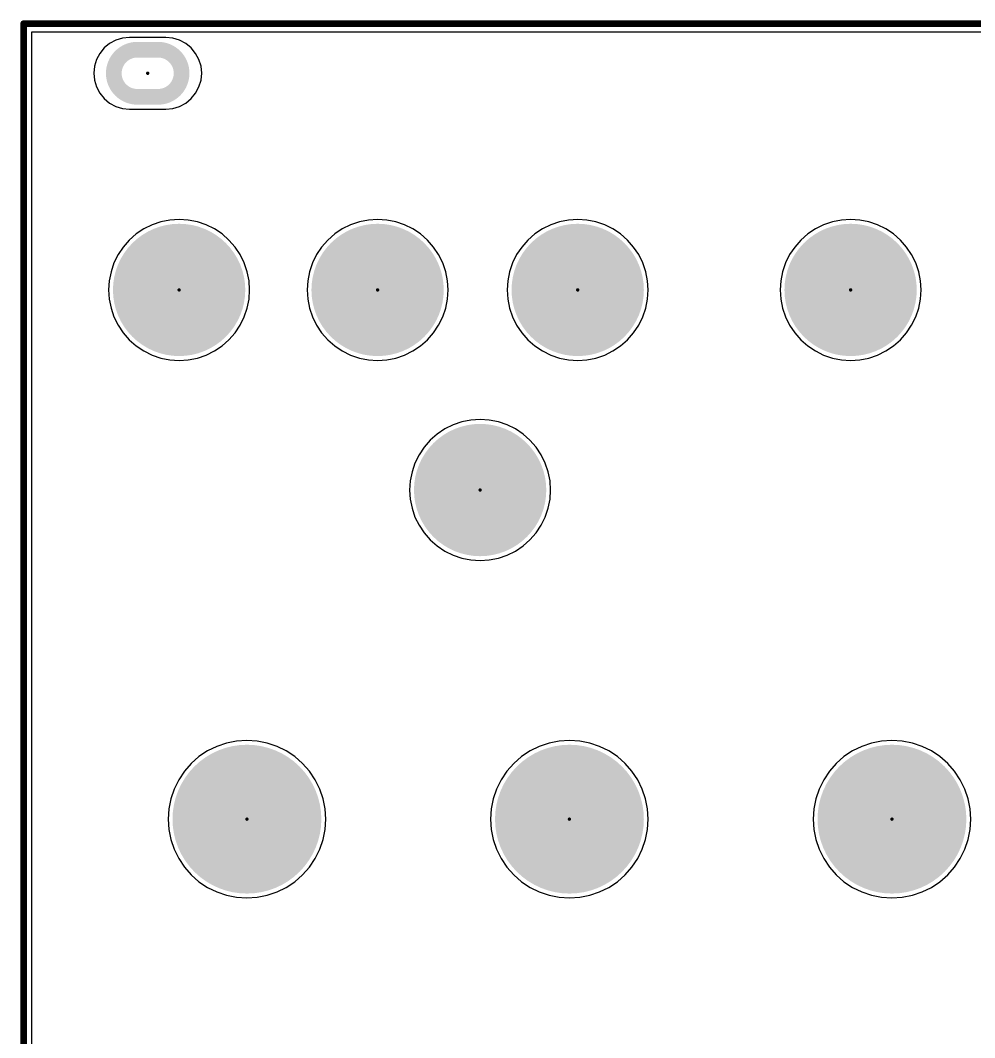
# Model space of a CAD drawing. Header units: millimetres. Extents: x 27 to 265, y 27 to 156.
# Drawn here: x 27.3 to 85, y 94.7 to 156.2 of the extents above; entities that cross this region are included whole.
import ezdxf

# ---------------------------------------------------------------- set-up
doc = ezdxf.new("R2010")
doc.units = ezdxf.units.MM
for name, color, linetype in [('BottomSolder', 6, 'Continuous'), ('KeepOutLayer', 6, 'Continuous'), ('PadHoleLayer', 156, 'Continuous'), ('TopLayer', 1, 'Continuous'), ('TopSolder', 216, 'Continuous')]:
    doc.layers.add(name, color=color, linetype=linetype)

msp = doc.modelspace()

# ---------------------------------------------------------------- linework, layer by layer
at = {"layer": 'BottomSolder', "const_width": 0.102}
for points in [[(34.949, 153, 1), (35.051, 153, 1)], [(36.849, 139.9, 1), (36.951, 139.9, 1)], [(48.849, 139.9, 1), (48.951, 139.9, 1)], [(60.949, 139.9, 1), (61.051, 139.9, 1)], [(77.449, 139.9, 1), (77.551, 139.9, 1)], [(55.049, 127.8, 1), (55.151, 127.8, 1)], [(40.949, 107.9, 1), (41.051, 107.9, 1)], [(60.449, 107.9, 1), (60.551, 107.9, 1)], [(79.949, 107.9, 1), (80.051, 107.9, 1)]]:
    msp.add_lwpolyline(points, format="xyb", close=True, dxfattribs=at)
at = {"layer": 'KeepOutLayer', "const_width": 0.4}
for points in [[(27.5, 27.5), (27.5, 156)], [(27.5, 156), (199.7, 156)]]:
    msp.add_lwpolyline(points, dxfattribs=at)
at = {"layer": 'KeepOutLayer', "const_width": 0.2}
msp.add_lwpolyline([(27.4, 156, 1), (27.6, 156, 1)], format="xyb", close=True, dxfattribs=at)
msp.add_lwpolyline([(27.4, 156, 1), (27.6, 156, 1)], format="xyb", close=True, dxfattribs=at)
at = {"layer": 'PadHoleLayer'}
for points, const_width in [([(34.375, 154.425), (35.625, 154.425, -1), (35.625, 151.575), (34.375, 151.575, -1)], 0.95), ([(34.9, 139.9, 1), (38.9, 139.9, 1)], 4), ([(46.9, 139.9, 1), (50.9, 139.9, 1)], 4), ([(59, 139.9, 1), (63, 139.9, 1)], 4), ([(75.5, 139.9, 1), (79.5, 139.9, 1)], 4), ([(53.1, 127.8, 1), (57.1, 127.8, 1)], 4), ([(38.75, 107.9, 1), (43.25, 107.9, 1)], 4.5), ([(58.25, 107.9, 1), (62.75, 107.9, 1)], 4.5), ([(77.75, 107.9, 1), (82.25, 107.9, 1)], 4.5)]:
    msp.add_lwpolyline(points, format="xyb", close=True, dxfattribs=dict(at, const_width=const_width))
at = {"layer": 'TopLayer'}
for p, q in [((28, 28), (28, 155.5)), ((28, 155.5), (199.237, 155.5)), ((33.478, 155.123), (33.072, 155)), ((33.9, 155.164), (33.478, 155.123)), ((36.1, 155.164), (33.9, 155.164)), ((36.522, 155.123), (36.1, 155.164)), ((36.928, 155), (36.522, 155.123)), ((32.37, 154.53), (32.1, 154.202)), ((32.698, 154.8), (32.37, 154.53)), ((33.072, 155), (32.698, 154.8)), ((37.302, 154.8), (36.928, 155)), ((37.63, 154.53), (37.302, 154.8)), ((37.9, 154.202), (37.63, 154.53)), ((31.9, 153.828), (31.777, 153.422)), ((32.1, 154.202), (31.9, 153.828)), ((38.1, 153.828), (37.9, 154.202)), ((38.223, 153.422), (38.1, 153.828)), ((31.777, 153.422), (31.736, 153)), ((38.264, 153), (38.223, 153.422)), ((31.736, 153), (31.777, 152.578)), ((31.777, 152.578), (31.9, 152.172)), ((38.1, 152.172), (38.223, 152.578)), ((38.223, 152.578), (38.264, 153)), ((31.9, 152.172), (32.1, 151.798)), ((37.9, 151.798), (38.1, 152.172)), ((32.1, 151.798), (32.37, 151.47)), ((32.37, 151.47), (32.698, 151.2)), ((37.302, 151.2), (37.63, 151.47)), ((37.63, 151.47), (37.9, 151.798)), ((32.698, 151.2), (33.072, 151)), ((33.072, 151), (33.478, 150.877)), ((33.478, 150.877), (33.9, 150.836)), ((33.9, 150.836), (36.1, 150.836)), ((36.1, 150.836), (36.522, 150.877)), ((36.522, 150.877), (36.928, 151)), ((36.928, 151), (37.302, 151.2)), ((35.797, 144.018), (35.269, 143.839)), ((36.344, 144.127), (35.797, 144.018)), ((36.9, 144.163), (36.344, 144.127)), ((37.456, 144.127), (36.9, 144.163)), ((38.003, 144.018), (37.456, 144.127)), ((38.531, 143.839), (38.003, 144.018)), ((47.797, 144.018), (47.269, 143.839)), ((48.344, 144.127), (47.797, 144.018)), ((48.9, 144.163), (48.344, 144.127)), ((49.456, 144.127), (48.9, 144.163)), ((50.003, 144.018), (49.456, 144.127)), ((50.531, 143.839), (50.003, 144.018)), ((59.897, 144.018), (59.369, 143.839)), ((60.444, 144.127), (59.897, 144.018)), ((61, 144.163), (60.444, 144.127)), ((61.556, 144.127), (61, 144.163)), ((62.103, 144.018), (61.556, 144.127)), ((62.631, 143.839), (62.103, 144.018)), ((76.397, 144.018), (75.869, 143.839)), ((76.944, 144.127), (76.397, 144.018)), ((77.5, 144.163), (76.944, 144.127)), ((78.056, 144.127), (77.5, 144.163)), ((78.603, 144.018), (78.056, 144.127)), ((79.131, 143.839), (78.603, 144.018)), ((34.768, 143.592), (34.305, 143.282)), ((35.269, 143.839), (34.768, 143.592)), ((39.032, 143.592), (38.531, 143.839)), ((39.495, 143.282), (39.032, 143.592)), ((46.768, 143.592), (46.305, 143.282)), ((47.269, 143.839), (46.768, 143.592)), ((51.032, 143.592), (50.531, 143.839)), ((51.495, 143.282), (51.032, 143.592)), ((58.868, 143.592), (58.405, 143.282)), ((59.369, 143.839), (58.868, 143.592)), ((63.132, 143.592), (62.631, 143.839)), ((63.595, 143.282), (63.132, 143.592)), ((75.368, 143.592), (74.905, 143.282)), ((75.869, 143.839), (75.368, 143.592)), ((79.632, 143.592), (79.131, 143.839)), ((80.095, 143.282), (79.632, 143.592)), ((33.886, 142.914), (33.518, 142.495)), ((34.305, 143.282), (33.886, 142.914)), ((39.914, 142.914), (39.495, 143.282)), ((40.282, 142.495), (39.914, 142.914)), ((45.886, 142.914), (45.518, 142.495)), ((46.305, 143.282), (45.886, 142.914)), ((51.914, 142.914), (51.495, 143.282)), ((52.282, 142.495), (51.914, 142.914)), ((57.986, 142.914), (57.618, 142.495)), ((58.405, 143.282), (57.986, 142.914)), ((64.014, 142.914), (63.595, 143.282)), ((64.382, 142.495), (64.014, 142.914)), ((74.486, 142.914), (74.118, 142.495)), ((74.905, 143.282), (74.486, 142.914)), ((80.514, 142.914), (80.095, 143.282)), ((80.882, 142.495), (80.514, 142.914)), ((33.518, 142.495), (33.208, 142.032)), ((40.592, 142.032), (40.282, 142.495)), ((45.518, 142.495), (45.208, 142.032)), ((52.592, 142.032), (52.282, 142.495)), ((57.618, 142.495), (57.308, 142.032)), ((64.692, 142.032), (64.382, 142.495)), ((74.118, 142.495), (73.808, 142.032)), ((81.192, 142.032), (80.882, 142.495)), ((32.961, 141.531), (32.782, 141.003)), ((33.208, 142.032), (32.961, 141.531)), ((40.839, 141.531), (40.592, 142.032)), ((41.018, 141.003), (40.839, 141.531)), ((44.961, 141.531), (44.782, 141.003)), ((45.208, 142.032), (44.961, 141.531)), ((52.839, 141.531), (52.592, 142.032)), ((53.018, 141.003), (52.839, 141.531)), ((57.061, 141.531), (56.882, 141.003)), ((57.308, 142.032), (57.061, 141.531)), ((64.939, 141.531), (64.692, 142.032)), ((65.118, 141.003), (64.939, 141.531)), ((73.561, 141.531), (73.382, 141.003)), ((73.808, 142.032), (73.561, 141.531)), ((81.439, 141.531), (81.192, 142.032)), ((81.618, 141.003), (81.439, 141.531)), ((32.782, 141.003), (32.673, 140.456)), ((41.127, 140.456), (41.018, 141.003)), ((44.782, 141.003), (44.673, 140.456)), ((53.127, 140.456), (53.018, 141.003)), ((56.882, 141.003), (56.773, 140.456)), ((65.227, 140.456), (65.118, 141.003)), ((73.382, 141.003), (73.273, 140.456)), ((81.727, 140.456), (81.618, 141.003)), ((32.673, 140.456), (32.637, 139.9)), ((41.163, 139.9), (41.127, 140.456)), ((44.673, 140.456), (44.637, 139.9)), ((53.163, 139.9), (53.127, 140.456)), ((56.773, 140.456), (56.737, 139.9)), ((65.263, 139.9), (65.227, 140.456)), ((73.273, 140.456), (73.237, 139.9)), ((81.763, 139.9), (81.727, 140.456)), ((32.637, 139.9), (32.673, 139.344)), ((41.127, 139.344), (41.163, 139.9)), ((44.637, 139.9), (44.673, 139.344)), ((53.127, 139.344), (53.163, 139.9)), ((56.737, 139.9), (56.773, 139.344)), ((65.227, 139.344), (65.263, 139.9)), ((73.237, 139.9), (73.273, 139.344)), ((81.727, 139.344), (81.763, 139.9)), ((32.673, 139.344), (32.782, 138.797)), ((41.018, 138.797), (41.127, 139.344)), ((44.673, 139.344), (44.782, 138.797)), ((53.018, 138.797), (53.127, 139.344)), ((56.773, 139.344), (56.882, 138.797)), ((65.118, 138.797), (65.227, 139.344)), ((73.273, 139.344), (73.382, 138.797)), ((81.618, 138.797), (81.727, 139.344)), ((32.782, 138.797), (32.961, 138.269)), ((40.839, 138.269), (41.018, 138.797)), ((44.782, 138.797), (44.961, 138.269)), ((52.839, 138.269), (53.018, 138.797)), ((56.882, 138.797), (57.061, 138.269)), ((64.939, 138.269), (65.118, 138.797)), ((73.382, 138.797), (73.561, 138.269)), ((81.439, 138.269), (81.618, 138.797)), ((32.961, 138.269), (33.208, 137.768)), ((40.592, 137.768), (40.839, 138.269)), ((44.961, 138.269), (45.208, 137.768)), ((52.592, 137.768), (52.839, 138.269)), ((57.061, 138.269), (57.308, 137.768)), ((64.692, 137.768), (64.939, 138.269)), ((73.561, 138.269), (73.808, 137.768)), ((81.192, 137.768), (81.439, 138.269)), ((33.208, 137.768), (33.518, 137.305)), ((33.518, 137.305), (33.886, 136.886)), ((39.914, 136.886), (40.282, 137.305)), ((40.282, 137.305), (40.592, 137.768)), ((45.208, 137.768), (45.518, 137.305)), ((45.518, 137.305), (45.886, 136.886)), ((51.914, 136.886), (52.282, 137.305)), ((52.282, 137.305), (52.592, 137.768)), ((57.308, 137.768), (57.618, 137.305)), ((57.618, 137.305), (57.986, 136.886)), ((64.014, 136.886), (64.382, 137.305)), ((64.382, 137.305), (64.692, 137.768)), ((73.808, 137.768), (74.118, 137.305)), ((74.118, 137.305), (74.486, 136.886)), ((80.514, 136.886), (80.882, 137.305)), ((80.882, 137.305), (81.192, 137.768)), ((33.886, 136.886), (34.305, 136.518)), ((39.495, 136.518), (39.914, 136.886)), ((45.886, 136.886), (46.305, 136.518)), ((51.495, 136.518), (51.914, 136.886)), ((57.986, 136.886), (58.405, 136.518)), ((63.595, 136.518), (64.014, 136.886)), ((74.486, 136.886), (74.905, 136.518)), ((80.095, 136.518), (80.514, 136.886)), ((34.305, 136.518), (34.768, 136.208)), ((34.768, 136.208), (35.269, 135.961)), ((35.269, 135.961), (35.797, 135.782)), ((38.003, 135.782), (38.531, 135.961)), ((38.531, 135.961), (39.032, 136.208)), ((39.032, 136.208), (39.495, 136.518)), ((46.305, 136.518), (46.768, 136.208)), ((46.768, 136.208), (47.269, 135.961)), ((47.269, 135.961), (47.797, 135.782)), ((50.003, 135.782), (50.531, 135.961)), ((50.531, 135.961), (51.032, 136.208)), ((51.032, 136.208), (51.495, 136.518)), ((58.405, 136.518), (58.868, 136.208)), ((58.868, 136.208), (59.369, 135.961)), ((59.369, 135.961), (59.897, 135.782)), ((62.103, 135.782), (62.631, 135.961)), ((62.631, 135.961), (63.132, 136.208)), ((63.132, 136.208), (63.595, 136.518)), ((74.905, 136.518), (75.368, 136.208)), ((75.368, 136.208), (75.869, 135.961)), ((75.869, 135.961), (76.397, 135.782)), ((78.603, 135.782), (79.131, 135.961)), ((79.131, 135.961), (79.632, 136.208)), ((79.632, 136.208), (80.095, 136.518)), ((35.797, 135.782), (36.344, 135.673)), ((36.344, 135.673), (36.9, 135.637)), ((36.9, 135.637), (37.456, 135.673)), ((37.456, 135.673), (38.003, 135.782)), ((47.797, 135.782), (48.344, 135.673)), ((48.344, 135.673), (48.9, 135.637)), ((48.9, 135.637), (49.456, 135.673)), ((49.456, 135.673), (50.003, 135.782)), ((59.897, 135.782), (60.444, 135.673)), ((60.444, 135.673), (61, 135.637)), ((61, 135.637), (61.556, 135.673)), ((61.556, 135.673), (62.103, 135.782)), ((76.397, 135.782), (76.944, 135.673)), ((76.944, 135.673), (77.5, 135.637)), ((77.5, 135.637), (78.056, 135.673)), ((78.056, 135.673), (78.603, 135.782)), ((53.469, 131.739), (52.968, 131.492)), ((53.997, 131.918), (53.469, 131.739)), ((54.544, 132.027), (53.997, 131.918)), ((55.1, 132.063), (54.544, 132.027)), ((55.656, 132.027), (55.1, 132.063)), ((56.203, 131.918), (55.656, 132.027)), ((56.731, 131.739), (56.203, 131.918)), ((57.232, 131.492), (56.731, 131.739)), ((52.505, 131.182), (52.086, 130.814)), ((52.968, 131.492), (52.505, 131.182)), ((57.695, 131.182), (57.232, 131.492)), ((58.114, 130.814), (57.695, 131.182)), ((52.086, 130.814), (51.718, 130.395)), ((58.482, 130.395), (58.114, 130.814)), ((51.408, 129.932), (51.161, 129.431)), ((51.718, 130.395), (51.408, 129.932)), ((58.792, 129.932), (58.482, 130.395)), ((59.039, 129.431), (58.792, 129.932)), ((51.161, 129.431), (50.982, 128.903)), ((59.218, 128.903), (59.039, 129.431)), ((50.982, 128.903), (50.873, 128.356)), ((59.327, 128.356), (59.218, 128.903)), ((50.873, 128.356), (50.837, 127.8)), ((59.363, 127.8), (59.327, 128.356)), ((50.837, 127.8), (50.873, 127.244)), ((59.327, 127.244), (59.363, 127.8)), ((50.873, 127.244), (50.982, 126.697)), ((59.218, 126.697), (59.327, 127.244)), ((50.982, 126.697), (51.161, 126.169)), ((51.161, 126.169), (51.408, 125.668)), ((58.792, 125.668), (59.039, 126.169)), ((59.039, 126.169), (59.218, 126.697)), ((51.408, 125.668), (51.718, 125.205)), ((58.482, 125.205), (58.792, 125.668)), ((51.718, 125.205), (52.086, 124.786)), ((58.114, 124.786), (58.482, 125.205)), ((52.086, 124.786), (52.505, 124.418)), ((52.505, 124.418), (52.968, 124.108)), ((57.232, 124.108), (57.695, 124.418)), ((57.695, 124.418), (58.114, 124.786)), ((52.968, 124.108), (53.469, 123.861)), ((53.469, 123.861), (53.997, 123.682)), ((53.997, 123.682), (54.544, 123.573)), ((55.656, 123.573), (56.203, 123.682)), ((56.203, 123.682), (56.731, 123.861)), ((56.731, 123.861), (57.232, 124.108)), ((54.544, 123.573), (55.1, 123.537)), ((55.1, 123.537), (55.656, 123.573)), ((40.378, 112.623), (39.767, 112.502)), ((41, 112.664), (40.378, 112.623)), ((41.622, 112.623), (41, 112.664)), ((42.233, 112.502), (41.622, 112.623)), ((59.878, 112.623), (59.267, 112.502)), ((60.5, 112.664), (59.878, 112.623)), ((61.122, 112.623), (60.5, 112.664)), ((61.733, 112.502), (61.122, 112.623)), ((79.378, 112.623), (78.767, 112.502)), ((80, 112.664), (79.378, 112.623)), ((80.622, 112.623), (80, 112.664)), ((81.233, 112.502), (80.622, 112.623)), ((38.618, 112.026), (38.1, 111.68)), ((39.177, 112.302), (38.618, 112.026)), ((39.767, 112.502), (39.177, 112.302)), ((42.823, 112.302), (42.233, 112.502)), ((43.382, 112.026), (42.823, 112.302)), ((43.9, 111.68), (43.382, 112.026)), ((58.118, 112.026), (57.6, 111.68)), ((58.677, 112.302), (58.118, 112.026)), ((59.267, 112.502), (58.677, 112.302)), ((62.323, 112.302), (61.733, 112.502)), ((62.882, 112.026), (62.323, 112.302)), ((63.4, 111.68), (62.882, 112.026)), ((77.618, 112.026), (77.1, 111.68)), ((78.177, 112.302), (77.618, 112.026)), ((78.767, 112.502), (78.177, 112.302)), ((81.823, 112.302), (81.233, 112.502)), ((82.382, 112.026), (81.823, 112.302)), ((82.9, 111.68), (82.382, 112.026)), ((38.1, 111.68), (37.631, 111.269)), ((44.369, 111.269), (43.9, 111.68)), ((57.6, 111.68), (57.131, 111.269)), ((63.869, 111.269), (63.4, 111.68)), ((77.1, 111.68), (76.631, 111.269)), ((83.369, 111.269), (82.9, 111.68)), ((37.22, 110.8), (36.874, 110.282)), ((37.631, 111.269), (37.22, 110.8)), ((44.78, 110.8), (44.369, 111.269)), ((45.126, 110.282), (44.78, 110.8)), ((56.72, 110.8), (56.374, 110.282)), ((57.131, 111.269), (56.72, 110.8)), ((64.28, 110.8), (63.869, 111.269)), ((64.626, 110.282), (64.28, 110.8)), ((76.22, 110.8), (75.874, 110.282)), ((76.631, 111.269), (76.22, 110.8)), ((83.78, 110.8), (83.369, 111.269)), ((84.126, 110.282), (83.78, 110.8)), ((36.874, 110.282), (36.598, 109.723)), ((45.402, 109.723), (45.126, 110.282)), ((56.374, 110.282), (56.098, 109.723)), ((64.902, 109.723), (64.626, 110.282)), ((75.874, 110.282), (75.598, 109.723)), ((84.402, 109.723), (84.126, 110.282)), ((36.598, 109.723), (36.398, 109.133)), ((45.602, 109.133), (45.402, 109.723)), ((56.098, 109.723), (55.898, 109.133)), ((65.102, 109.133), (64.902, 109.723)), ((75.598, 109.723), (75.398, 109.133)), ((84.602, 109.133), (84.402, 109.723)), ((36.398, 109.133), (36.277, 108.522)), ((45.723, 108.522), (45.602, 109.133)), ((55.898, 109.133), (55.777, 108.522)), ((65.223, 108.522), (65.102, 109.133)), ((75.398, 109.133), (75.277, 108.522)), ((84.723, 108.522), (84.602, 109.133)), ((36.277, 108.522), (36.236, 107.9)), ((45.764, 107.9), (45.723, 108.522)), ((55.777, 108.522), (55.736, 107.9)), ((65.264, 107.9), (65.223, 108.522)), ((75.277, 108.522), (75.236, 107.9)), ((84.764, 107.9), (84.723, 108.522)), ((36.236, 107.9), (36.277, 107.278)), ((45.723, 107.278), (45.764, 107.9)), ((55.736, 107.9), (55.777, 107.278)), ((65.223, 107.278), (65.264, 107.9)), ((75.236, 107.9), (75.277, 107.278)), ((84.723, 107.278), (84.764, 107.9)), ((36.277, 107.278), (36.398, 106.667)), ((45.602, 106.667), (45.723, 107.278)), ((55.777, 107.278), (55.898, 106.667)), ((65.102, 106.667), (65.223, 107.278)), ((75.277, 107.278), (75.398, 106.667)), ((84.602, 106.667), (84.723, 107.278)), ((36.398, 106.667), (36.598, 106.077)), ((45.402, 106.077), (45.602, 106.667)), ((55.898, 106.667), (56.098, 106.077)), ((64.902, 106.077), (65.102, 106.667)), ((75.398, 106.667), (75.598, 106.077)), ((84.402, 106.077), (84.602, 106.667)), ((36.598, 106.077), (36.874, 105.518)), ((45.126, 105.518), (45.402, 106.077)), ((56.098, 106.077), (56.374, 105.518)), ((64.626, 105.518), (64.902, 106.077)), ((75.598, 106.077), (75.874, 105.518)), ((84.126, 105.518), (84.402, 106.077)), ((36.874, 105.518), (37.22, 105)), ((44.78, 105), (45.126, 105.518)), ((56.374, 105.518), (56.72, 105)), ((64.28, 105), (64.626, 105.518)), ((75.874, 105.518), (76.22, 105)), ((83.78, 105), (84.126, 105.518)), ((37.22, 105), (37.631, 104.531)), ((44.369, 104.531), (44.78, 105)), ((56.72, 105), (57.131, 104.531)), ((63.869, 104.531), (64.28, 105)), ((76.22, 105), (76.631, 104.531)), ((83.369, 104.531), (83.78, 105)), ((37.631, 104.531), (38.1, 104.12)), ((38.1, 104.12), (38.618, 103.774)), ((43.382, 103.774), (43.9, 104.12)), ((43.9, 104.12), (44.369, 104.531)), ((57.131, 104.531), (57.6, 104.12)), ((57.6, 104.12), (58.118, 103.774)), ((62.882, 103.774), (63.4, 104.12)), ((63.4, 104.12), (63.869, 104.531)), ((76.631, 104.531), (77.1, 104.12)), ((77.1, 104.12), (77.618, 103.774)), ((82.382, 103.774), (82.9, 104.12)), ((82.9, 104.12), (83.369, 104.531)), ((38.618, 103.774), (39.177, 103.498)), ((39.177, 103.498), (39.767, 103.298)), ((42.233, 103.298), (42.823, 103.498)), ((42.823, 103.498), (43.382, 103.774)), ((58.118, 103.774), (58.677, 103.498)), ((58.677, 103.498), (59.267, 103.298)), ((61.733, 103.298), (62.323, 103.498)), ((62.323, 103.498), (62.882, 103.774)), ((77.618, 103.774), (78.177, 103.498)), ((78.177, 103.498), (78.767, 103.298)), ((81.233, 103.298), (81.823, 103.498)), ((81.823, 103.498), (82.382, 103.774)), ((39.767, 103.298), (40.378, 103.177)), ((40.378, 103.177), (41, 103.136)), ((41, 103.136), (41.622, 103.177)), ((41.622, 103.177), (42.233, 103.298)), ((59.267, 103.298), (59.878, 103.177)), ((59.878, 103.177), (60.5, 103.136)), ((60.5, 103.136), (61.122, 103.177)), ((61.122, 103.177), (61.733, 103.298)), ((78.767, 103.298), (79.378, 103.177)), ((79.378, 103.177), (80, 103.136)), ((80, 103.136), (80.622, 103.177)), ((80.622, 103.177), (81.233, 103.298))]:
    msp.add_line(p, q, dxfattribs=at)
at = {"layer": 'TopSolder', "const_width": 0.102}
for points in [[(34.949, 153, 1), (35.051, 153, 1)], [(36.849, 139.9, 1), (36.951, 139.9, 1)], [(48.849, 139.9, 1), (48.951, 139.9, 1)], [(60.949, 139.9, 1), (61.051, 139.9, 1)], [(77.449, 139.9, 1), (77.551, 139.9, 1)], [(55.049, 127.8, 1), (55.151, 127.8, 1)], [(40.949, 107.9, 1), (41.051, 107.9, 1)], [(60.449, 107.9, 1), (60.551, 107.9, 1)], [(79.949, 107.9, 1), (80.051, 107.9, 1)]]:
    msp.add_lwpolyline(points, format="xyb", close=True, dxfattribs=at)

doc.saveas('drawing.dxf')
